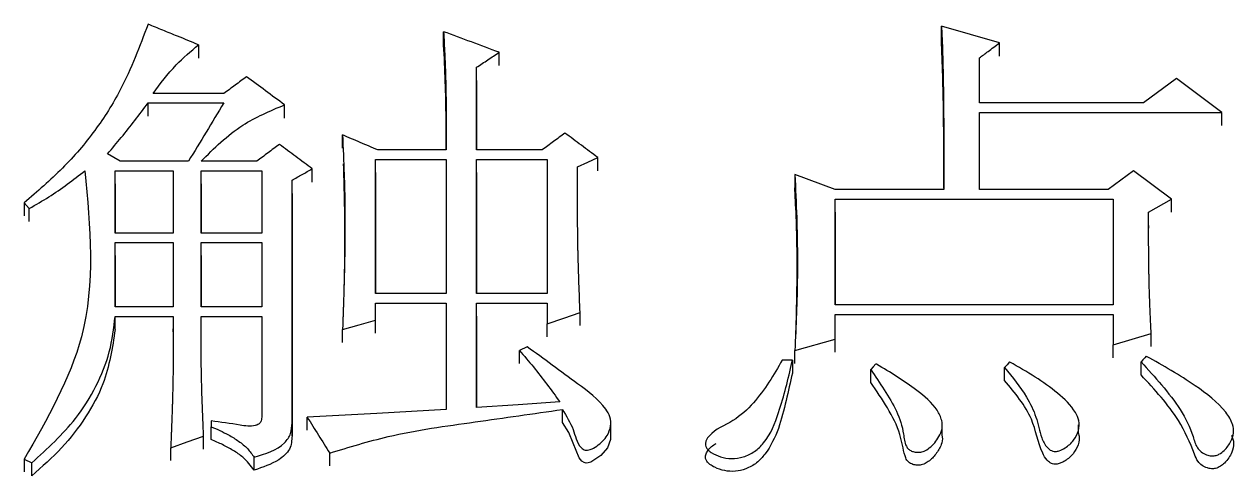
# Model space of a CAD drawing. Header units: millimetres. Extents: x 2085 to 4229, y 754 to 2271.
# Drawn here: x 2597.64 to 2602.82, y 2082.03 to 2083.96 of the extents above; entities that cross this region are included whole.
import ezdxf

# ---------------------------------------------------------------- set-up
doc = ezdxf.new("R2010")
doc.units = ezdxf.units.MM

msp = doc.modelspace()

# ---------------------------------------------------------------- linework, layer by layer
at = {"color": 7, "linetype": 'Continuous', "lineweight": 25}
for p, q in [((2599.435, 2083.8732), (2599.435, 2083.9306)), ((2601.8148, 2083.8825), (2601.566, 2083.9546)), ((2601.566, 2083.8972), (2601.566, 2083.9546)), ((2598.3858, 2083.8744), (2598.3858, 2083.8174)), ((2601.8148, 2083.8254), (2601.8148, 2083.8825)), ((2599.673, 2083.7853), (2599.673, 2083.8423)), ((2601.7283, 2083.6254), (2601.7283, 2083.8182)), ((2601.7283, 2083.7613), (2601.7283, 2083.8182)), ((2599.5757, 2083.424), (2599.5757, 2083.7781)), ((2599.5757, 2083.7212), (2599.5757, 2083.7781)), ((2599.5757, 2083.7209), (2599.5757, 2083.424)), ((2602.5721, 2083.7299), (2602.4314, 2083.6254)), ((2602.7668, 2083.5851), (2602.5721, 2083.7299)), ((2598.4939, 2083.6656), (2598.191, 2083.6656)), ((2598.1694, 2083.6254), (2598.4939, 2083.6254)), ((2598.1694, 2083.5686), (2598.1694, 2083.6254)), ((2598.7535, 2083.5606), (2598.7535, 2083.6173)), ((2602.4314, 2083.6254), (2601.7283, 2083.6254)), ((2601.7283, 2083.5851), (2602.7668, 2083.5851)), ((2601.7283, 2083.2545), (2601.7283, 2083.5851)), ((2601.7283, 2083.5284), (2601.7283, 2083.5851)), ((2602.7668, 2083.5284), (2602.7668, 2083.5851)), ((2599.0023, 2083.4319), (2599.0023, 2083.4885)), ((2599.4459, 2083.424), (2599.1538, 2083.424)), ((2599.8569, 2083.424), (2599.5757, 2083.424)), ((2598.3425, 2083.3756), (2598.0504, 2083.3756)), ((2598.6346, 2083.3756), (2598.3966, 2083.3756)), ((2599.143, 2083.3837), (2599.4459, 2083.3837)), ((2599.143, 2082.8092), (2599.143, 2083.3837)), ((2599.143, 2083.3272), (2599.143, 2083.3837)), ((2599.4459, 2083.3837), (2599.4459, 2082.8092)), ((2599.5757, 2083.3837), (2599.8785, 2083.3837)), ((2599.5757, 2082.8092), (2599.5757, 2083.3837)), ((2599.5757, 2083.3272), (2599.5757, 2083.3837)), ((2599.8785, 2083.3837), (2599.8786, 2082.8092)), ((2600.0949, 2083.3353), (2600.0949, 2083.3917)), ((2598.0288, 2083.3353), (2598.2776, 2083.3353)), ((2598.0288, 2083.0685), (2598.0288, 2083.3353)), ((2598.0288, 2083.2789), (2598.0288, 2083.3353)), ((2598.2776, 2083.3353), (2598.2776, 2083.0685)), ((2598.3966, 2083.3353), (2598.6562, 2083.3353)), ((2598.3966, 2083.0685), (2598.3966, 2083.3353)), ((2598.3966, 2083.2789), (2598.3966, 2083.3353)), ((2598.6562, 2083.3353), (2598.6562, 2083.0685)), ((2598.8725, 2083.2869), (2598.8725, 2083.3433)), ((2599.143, 2083.327), (2599.143, 2082.8092)), ((2599.5757, 2083.327), (2599.5757, 2082.8092)), ((2601.1117, 2083.2545), (2600.9386, 2083.3191)), ((2600.9386, 2083.3191), (2600.9386, 2083.2625)), ((2602.3882, 2083.3353), (2602.28, 2083.2545)), ((2602.5504, 2083.2141), (2602.3882, 2083.3353)), ((2598.0288, 2083.2787), (2598.0288, 2083.0685)), ((2598.3966, 2083.2787), (2598.3966, 2083.0685)), ((2598.786, 2082.2556), (2598.786, 2083.2949)), ((2598.786, 2083.2386), (2598.786, 2083.2949)), ((2600.9426, 2083.1661), (2600.9386, 2083.2625)), ((2601.5769, 2083.2545), (2601.1117, 2083.2545)), ((2602.28, 2083.2545), (2601.7283, 2083.2545)), ((2597.6394, 2083.198), (2597.661, 2083.1737)), ((2598.786, 2083.2383), (2598.786, 2082.2004)), ((2601.1117, 2082.7605), (2601.1117, 2083.2141)), ((2601.1117, 2083.1579), (2601.1117, 2083.2141)), ((2602.3016, 2083.2141), (2602.3016, 2082.7605)), ((2602.4531, 2083.1575), (2602.5504, 2083.2141)), ((2602.5504, 2083.1579), (2602.5504, 2083.2141)), ((2597.661, 2083.1175), (2597.661, 2083.1737)), ((2601.1117, 2083.1577), (2601.1117, 2082.7605)), ((2602.4531, 2083.1012), (2602.4531, 2083.0896)), ((2598.2776, 2083.0685), (2598.0288, 2083.0685)), ((2598.6562, 2083.0685), (2598.3966, 2083.0685)), ((2598.0288, 2083.0281), (2598.2776, 2083.0281)), ((2598.0288, 2082.7523), (2598.0288, 2083.0281)), ((2598.0288, 2082.972), (2598.0288, 2083.0281)), ((2598.2776, 2083.0281), (2598.2776, 2082.7523)), ((2598.3966, 2083.0281), (2598.6562, 2083.0281)), ((2598.3966, 2082.7523), (2598.3966, 2083.0281)), ((2598.3966, 2082.972), (2598.3966, 2083.0281)), ((2598.6562, 2083.0281), (2598.6562, 2082.7523)), ((2598.0288, 2082.9719), (2598.0288, 2082.7523)), ((2598.3966, 2082.9719), (2598.3966, 2082.7523)), ((2599.4459, 2082.8092), (2599.143, 2082.8092)), ((2599.8786, 2082.8092), (2599.5757, 2082.8092)), ((2598.2776, 2082.7523), (2598.0288, 2082.7523)), ((2598.6562, 2082.7523), (2598.3966, 2082.7523)), ((2599.143, 2082.7686), (2599.4459, 2082.7686)), ((2599.143, 2082.6955), (2599.143, 2082.7686)), ((2599.143, 2082.7129), (2599.143, 2082.7686)), ((2599.4459, 2082.7686), (2599.4459, 2082.3128)), ((2599.5757, 2082.7686), (2599.8786, 2082.7686)), ((2599.5757, 2082.3209), (2599.5757, 2082.7686)), ((2599.5757, 2082.7129), (2599.5757, 2082.7686)), ((2599.8786, 2082.7686), (2599.8786, 2082.6792)), ((2600.0192, 2082.6723), (2600.0192, 2082.728)), ((2598.0288, 2082.7117), (2598.2776, 2082.7117)), ((2598.0288, 2082.6561), (2598.0288, 2082.7117)), ((2598.3966, 2082.7117), (2598.6562, 2082.7117)), ((2598.6562, 2082.7117), (2598.6562, 2082.2801)), ((2599.143, 2082.6398), (2599.143, 2082.6955)), ((2599.5757, 2082.7127), (2599.5757, 2082.3209)), ((2599.8786, 2082.6236), (2599.8786, 2082.6792)), ((2601.1117, 2082.6142), (2601.1117, 2082.7198)), ((2601.1117, 2082.6642), (2601.1117, 2082.7198)), ((2602.3016, 2082.7198), (2602.3016, 2082.5898)), ((2599.0024, 2082.5993), (2599.0024, 2082.6548)), ((2602.3016, 2082.5898), (2602.4639, 2082.6386)), ((2602.4639, 2082.583), (2602.4639, 2082.6386)), ((2599.792, 2082.5816), (2599.7596, 2082.5654)), ((2600.9387, 2082.5654), (2601.1117, 2082.6142)), ((2601.1117, 2082.5586), (2601.1117, 2082.6142)), ((2602.3016, 2082.5343), (2602.3016, 2082.5898)), ((2599.7596, 2082.5099), (2599.7596, 2082.5654)), ((2600.9278, 2082.5247), (2600.8846, 2082.5247)), ((2600.9278, 2082.5247), (2600.9278, 2082.4693)), ((2600.9387, 2082.5099), (2600.9387, 2082.5654)), ((2601.2632, 2082.4285), (2601.2632, 2082.484)), ((2601.8365, 2082.4366), (2601.8365, 2082.4921)), ((2602.4207, 2082.4611), (2602.4207, 2082.5166)), ((2599.9435, 2082.2576), (2599.9435, 2082.3129)), ((2598.4399, 2082.2638), (2598.4399, 2082.2393)), ((2598.8509, 2082.225), (2598.8509, 2082.2801)), ((2602.1535, 2082.2679), (2602.1535, 2082.27)), ((2598.4399, 2082.1842), (2598.4399, 2082.2393)), ((2598.786, 2082.2004), (2598.786, 2082.2556)), ((2600.1503, 2082.1933), (2600.1503, 2082.2487)), ((2601.5686, 2082.2023), (2601.5686, 2082.2578)), ((2602.1535, 2082.2146), (2602.1535, 2082.2477)), ((2602.8089, 2082.2551), (2602.8089, 2082.2582)), ((2598.4074, 2082.1435), (2598.4074, 2082.1985)), ((2598.2668, 2082.0945), (2598.2668, 2082.1495)), ((2598.6237, 2082.0537), (2598.6237, 2082.1086)), ((2598.9474, 2082.0714), (2598.9474, 2082.1263)), ((2597.6396, 2082.1003), (2597.6718, 2082.0841)), ((2597.6396, 2082.1003), (2597.6396, 2082.0454)), ((2597.6718, 2082.0292), (2597.6718, 2082.0841))]:
    msp.add_line(p, q, dxfattribs=at)
at = {"color": 7, "linetype": 'Continuous', "lineweight": 25, "flags": 128}
for points in [[(2598.0504, 2083.3756), (2598.0234, 2083.3917), (2597.9963, 2083.4079)], [(2600.0084, 2083.3514), (2600.0516, 2083.3716), (2600.0949, 2083.3917)], [(2597.6394, 2083.198), (2597.6394, 2083.177), (2597.6394, 2083.1593), (2597.6394, 2083.1415)], [(2601.1117, 2083.2141), (2601.7067, 2083.2141), (2602.3016, 2083.2141)], [(2599.8786, 2082.6792), (2599.9489, 2082.7036), (2600.0192, 2082.728)], [(2602.3016, 2082.7605), (2601.7067, 2082.7605), (2601.1117, 2082.7605)], [(2599.0024, 2082.6548), (2599.0727, 2082.6752), (2599.143, 2082.6955)], [(2601.1117, 2082.7198), (2601.7067, 2082.7198), (2602.3016, 2082.7198)], [(2602.4423, 2082.541), (2602.4368, 2082.5348), (2602.4287, 2082.5257), (2602.4207, 2082.5166)], [(2601.2848, 2082.5084), (2601.274, 2082.4962), (2601.2632, 2082.484)], [(2601.8581, 2082.5165), (2601.8473, 2082.5043), (2601.8365, 2082.4921)], [(2599.4459, 2082.3128), (2599.1484, 2082.2965), (2598.8509, 2082.2801)], [(2599.9326, 2082.3454), (2599.7542, 2082.3332), (2599.5757, 2082.3209)], [(2600.1492, 2082.1931), (2600.1492, 2082.1851), (2600.1365, 2082.1491), (2600.1084, 2082.1158), (2600.0654, 2082.0873), (2600.0544, 2082.0841), (2600.0451, 2082.0837), (2600.0362, 2082.086), (2600.027, 2082.0919), (2600.015, 2082.1063), (2599.9902, 2082.1685), (2599.9703, 2082.2138), (2599.9435, 2082.2575), (2599.9435, 2082.2575)], [(2598.2668, 2082.1495), (2598.3371, 2082.174), (2598.4074, 2082.1985)]]:
    msp.add_lwpolyline(points, dxfattribs=at)
at = {"color": 7, "linetype": 'Continuous', "lineweight": 25}
for points, knots in [([(2598.1694, 2083.9626), (2598.1339, 2083.8676), (2598.075, 2083.7104), (2597.9456, 2083.505), (2597.8071, 2083.3424), (2597.6955, 2083.2463), (2597.6394, 2083.198)], [0, 0, 0, 0, 0.335049, 0.554128, 0.775717, 1, 1, 1, 1]), ([(2598.3858, 2083.8744), (2598.3556, 2083.8867), (2598.3045, 2083.9076), (2598.2324, 2083.937), (2598.1904, 2083.9541), (2598.1694, 2083.9626)], [0, 0, 0, 0, 0.4179448, 0.7089724, 1, 1, 1, 1]), ([(2599.673, 2083.8423), (2599.6334, 2083.857), (2599.554, 2083.8865), (2599.4747, 2083.9159), (2599.435, 2083.9306)], [0, 0, 0, 0, 0.499999, 1, 1, 1, 1]), ([(2599.435, 2083.9306), (2599.4366, 2083.8988), (2599.4386, 2083.8591), (2599.4405, 2083.8153), (2599.4411, 2083.8014), (2599.4415, 2083.7915), (2599.442, 2083.7776), (2599.4426, 2083.7616), (2599.4431, 2083.7457), (2599.4435, 2083.7298), (2599.4439, 2083.7139), (2599.4443, 2083.6979), (2599.4446, 2083.682), (2599.4449, 2083.6661), (2599.4451, 2083.6501), (2599.4453, 2083.6382), (2599.4454, 2083.6262), (2599.4455, 2083.6142), (2599.4456, 2083.6023), (2599.4457, 2083.5923), (2599.4458, 2083.5843), (2599.4458, 2083.5783), (2599.4458, 2083.5704), (2599.4459, 2083.5624), (2599.4459, 2083.5544), (2599.4459, 2083.5464), (2599.4459, 2083.5384), (2599.4459, 2083.5304), (2599.446, 2083.5225), (2599.446, 2083.5145), (2599.446, 2083.5065), (2599.446, 2083.4985), (2599.446, 2083.4905), (2599.446, 2083.4825), (2599.4459, 2083.4746), (2599.4459, 2083.4666), (2599.4459, 2083.4586), (2599.4459, 2083.4506), (2599.4459, 2083.4426), (2599.4459, 2083.4331), (2599.4459, 2083.4275), (2599.4459, 2083.424)], [0, 0, 0, 0, 0.188751, 0.235938, 0.259532, 0.271329, 0.294923, 0.342111, 0.365705, 0.389298, 0.436486, 0.46008, 0.483674, 0.530861, 0.554455, 0.578049, 0.601643, 0.625237, 0.648831, 0.672424, 0.684221, 0.696018, 0.707815, 0.731409, 0.743206, 0.755003, 0.778597, 0.790394, 0.80219, 0.825784, 0.837581, 0.849378, 0.872972, 0.884769, 0.896566, 0.92016, 0.931957, 0.943753, 0.967347, 0.979144, 1, 1, 1, 1]), ([(2601.566, 2083.9546), (2601.5663, 2083.9495), (2601.5669, 2083.9394), (2601.5675, 2083.9267), (2601.5682, 2083.9139), (2601.5687, 2083.9038), (2601.5693, 2083.8911), (2601.5698, 2083.8809), (2601.5702, 2083.8707), (2601.5706, 2083.8605), (2601.5709, 2083.8503), (2601.5713, 2083.8325), (2601.5725, 2083.779), (2601.5741, 2083.7076), (2601.5752, 2083.6259), (2601.5755, 2083.5748), (2601.5758, 2083.539), (2601.5759, 2083.5211), (2601.576, 2083.5109), (2601.5761, 2083.5007), (2601.5761, 2083.4905), (2601.5762, 2083.4777), (2601.5762, 2083.4674), (2601.5763, 2083.4547), (2601.5764, 2083.4444), (2601.5764, 2083.4342), (2601.5764, 2083.4239), (2601.5765, 2083.4137), (2601.5765, 2083.4009), (2601.5766, 2083.3907), (2601.5766, 2083.3779), (2601.5766, 2083.3676), (2601.5767, 2083.3574), (2601.5767, 2083.3471), (2601.5767, 2083.3369), (2601.5767, 2083.3266), (2601.5767, 2083.319), (2601.5768, 2083.3126), (2601.5768, 2083.3061), (2601.5768, 2083.301), (2601.5768, 2083.2946), (2601.5768, 2083.2895), (2601.5768, 2083.2831), (2601.5768, 2083.278), (2601.5768, 2083.2728), (2601.5768, 2083.2654), (2601.5769, 2083.2593), (2601.5769, 2083.2545)], [0, 0, 0, 0, 0.021887, 0.043773, 0.054717, 0.076603, 0.087547, 0.109433, 0.120377, 0.13132, 0.153207, 0.16415, 0.207923, 0.383017, 0.470564, 0.558111, 0.601884, 0.623771, 0.634714, 0.645657, 0.667544, 0.678487, 0.700374, 0.711317, 0.733204, 0.744147, 0.755091, 0.776977, 0.787921, 0.809807, 0.820751, 0.842637, 0.853581, 0.864524, 0.886411, 0.897354, 0.908297, 0.919241, 0.924712, 0.935656, 0.941127, 0.952071, 0.957542, 0.968486, 0.973957, 0.979429, 1, 1, 1, 1]), ([(2598.191, 2083.6656), (2598.2221, 2083.7077), (2598.2777, 2083.7833), (2598.3526, 2083.8465), (2598.3858, 2083.8744)], [0, 0, 0, 0, 0.557716, 1, 1, 1, 1]), ([(2599.4458, 2083.424), (2599.4458, 2083.469), (2599.446, 2083.5665), (2599.443, 2083.7163), (2599.4377, 2083.8209), (2599.435, 2083.8732)], [0, 0, 0, 0, 0.2996179, 0.6497397, 1, 1, 1, 1]), ([(2601.5767, 2083.2601), (2601.5766, 2083.3214), (2601.5764, 2083.3922), (2601.5757, 2083.5006), (2601.5751, 2083.6521), (2601.5699, 2083.7935), (2601.566, 2083.8972)], [0, 0, 0, 0, 0.287541, 0.332064, 0.510157, 1, 1, 1, 1]), ([(2601.7283, 2083.8182), (2601.7407, 2083.8274), (2601.7613, 2083.8427), (2601.7901, 2083.8641), (2601.8066, 2083.8763), (2601.8148, 2083.8825)], [0, 0, 0, 0, 0.428366, 0.714182, 1, 1, 1, 1]), ([(2599.5757, 2083.7781), (2599.5919, 2083.7888), (2599.6243, 2083.8102), (2599.6568, 2083.8316), (2599.673, 2083.8423)], [0, 0, 0, 0, 0.500001, 1, 1, 1, 1]), ([(2598.5913, 2083.7379), (2598.5751, 2083.7259), (2598.5426, 2083.7018), (2598.5102, 2083.6776), (2598.4939, 2083.6656)], [0, 0, 0, 0, 0.499999, 1, 1, 1, 1]), ([(2598.7535, 2083.6173), (2598.7265, 2083.6375), (2598.6724, 2083.6777), (2598.6183, 2083.7178), (2598.5913, 2083.7379)], [0, 0, 0, 0, 0.499999, 1, 1, 1, 1]), ([(2597.9963, 2083.4079), (2598.0161, 2083.431), (2598.0563, 2083.4779), (2598.1136, 2083.5507), (2598.1508, 2083.6005), (2598.1694, 2083.6254)], [0, 0, 0, 0, 0.325438, 0.662606, 1, 1, 1, 1]), ([(2598.4939, 2083.6254), (2598.4687, 2083.5838), (2598.4182, 2083.5006), (2598.3677, 2083.4173), (2598.3425, 2083.3756)], [0, 0, 0, 0, 0.5, 1, 1, 1, 1]), ([(2598.3966, 2083.3756), (2598.4521, 2083.4312), (2598.5521, 2083.5314), (2598.6915, 2083.5909), (2598.7535, 2083.6173)], [0, 0, 0, 0, 0.5548825, 1, 1, 1, 1]), ([(2599.0023, 2083.4885), (2599.0048, 2083.432), (2599.0074, 2083.3719), (2599.0094, 2083.31), (2599.0097, 2083.3029), (2599.0098, 2083.2976), (2599.0101, 2083.2905), (2599.0103, 2083.2834), (2599.0105, 2083.2763), (2599.0106, 2083.271), (2599.0108, 2083.264), (2599.011, 2083.2569), (2599.0111, 2083.2498), (2599.0112, 2083.2445), (2599.0114, 2083.2392), (2599.0115, 2083.2321), (2599.0116, 2083.225), (2599.0118, 2083.2179), (2599.0119, 2083.2126), (2599.012, 2083.2055), (2599.0121, 2083.1984), (2599.0122, 2083.1913), (2599.0122, 2083.186), (2599.0124, 2083.1754), (2599.0127, 2083.1381), (2599.0128, 2083.1009), (2599.0126, 2083.069), (2599.0126, 2083.0636), (2599.0126, 2083.0565), (2599.0125, 2083.0494), (2599.0124, 2083.0423), (2599.0124, 2083.037), (2599.0123, 2083.0299), (2599.0122, 2083.0228), (2599.0121, 2083.0157), (2599.0121, 2083.0104), (2599.012, 2083.005), (2599.0119, 2082.9979), (2599.0118, 2082.9908), (2599.0117, 2082.9837), (2599.0116, 2082.9784), (2599.0115, 2082.9713), (2599.0113, 2082.9642), (2599.0112, 2082.9571), (2599.0111, 2082.9518), (2599.011, 2082.9464), (2599.0108, 2082.9393), (2599.0107, 2082.9322), (2599.0105, 2082.9251), (2599.0104, 2082.9198), (2599.0102, 2082.9127), (2599.0101, 2082.9056), (2599.0099, 2082.8984), (2599.0098, 2082.8931), (2599.0096, 2082.886), (2599.0094, 2082.8789), (2599.0092, 2082.8718), (2599.0091, 2082.8664), (2599.0089, 2082.8611), (2599.0087, 2082.854), (2599.0085, 2082.8469), (2599.0083, 2082.8398), (2599.0082, 2082.8344), (2599.008, 2082.8273), (2599.0078, 2082.8202), (2599.0075, 2082.8131), (2599.0074, 2082.8078), (2599.0072, 2082.8024), (2599.007, 2082.7953), (2599.0068, 2082.7882), (2599.0066, 2082.7811), (2599.0064, 2082.7757), (2599.0062, 2082.7686), (2599.0059, 2082.7615), (2599.0057, 2082.7544), (2599.0055, 2082.749), (2599.0054, 2082.7437), (2599.0051, 2082.7366), (2599.0049, 2082.7294), (2599.0047, 2082.7223), (2599.0045, 2082.717), (2599.0042, 2082.7099), (2599.004, 2082.7027), (2599.0038, 2082.6956), (2599.0036, 2082.6903), (2599.0034, 2082.6849), (2599.0031, 2082.6778), (2599.0029, 2082.6707), (2599.0026, 2082.6624), (2599.0025, 2082.6577), (2599.0024, 2082.6548)], [0, 0, 0, 0, 0.204304, 0.217073, 0.223457, 0.229841, 0.236226, 0.248995, 0.255379, 0.261764, 0.268148, 0.280917, 0.287302, 0.293686, 0.300071, 0.306455, 0.319224, 0.325609, 0.331993, 0.338378, 0.351147, 0.357531, 0.363915, 0.3703, 0.395838, 0.497991, 0.504375, 0.51076, 0.517144, 0.529913, 0.536298, 0.542682, 0.549067, 0.561836, 0.56822, 0.574605, 0.580989, 0.587374, 0.600143, 0.606527, 0.612912, 0.619296, 0.632065, 0.638449, 0.644834, 0.651218, 0.657603, 0.670372, 0.676756, 0.683141, 0.689525, 0.702294, 0.708679, 0.715063, 0.721448, 0.734217, 0.740601, 0.746986, 0.75337, 0.759755, 0.772523, 0.778908, 0.785292, 0.791677, 0.804446, 0.81083, 0.817215, 0.823599, 0.829984, 0.842753, 0.849137, 0.855522, 0.861906, 0.874675, 0.88106, 0.887444, 0.893828, 0.900213, 0.912982, 0.919366, 0.925751, 0.932135, 0.944904, 0.951289, 0.957673, 0.964058, 0.970442, 0.983211, 0.989596, 1, 1, 1, 1]), ([(2599.9543, 2083.4965), (2599.938, 2083.4845), (2599.9056, 2083.4603), (2599.8731, 2083.4361), (2599.8569, 2083.424)], [0, 0, 0, 0, 0.5, 1, 1, 1, 1]), ([(2600.0949, 2083.3917), (2600.0715, 2083.4092), (2600.0246, 2083.4442), (2599.9777, 2083.4791), (2599.9543, 2083.4965)], [0, 0, 0, 0, 0.4999991, 1, 1, 1, 1]), ([(2598.7319, 2083.4482), (2598.7157, 2083.4361), (2598.6832, 2083.4119), (2598.6508, 2083.3877), (2598.6346, 2083.3756)], [0, 0, 0, 0, 0.499999, 1, 1, 1, 1]), ([(2598.8725, 2083.3433), (2598.8491, 2083.3608), (2598.8022, 2083.3958), (2598.7554, 2083.4307), (2598.7319, 2083.4482)], [0, 0, 0, 0, 0.499999, 1, 1, 1, 1]), ([(2599.0052, 2083.365), (2599.0052, 2083.363), (2599.0054, 2083.3582), (2599.0078, 2083.2898), (2599.0117, 2083.127), (2599.0107, 2082.9376), (2599.0085, 2082.8513), (2599.0074, 2082.8086)], [0, 0, 0, 0, 0.027194, 0.065937, 0.481469, 0.743424, 1, 1, 1, 1]), ([(2600.0192, 2082.728), (2600.0158, 2082.8117), (2600.0122, 2082.9007), (2600.0102, 2082.9947), (2600.0098, 2083.0104), (2600.0095, 2083.0312), (2600.0092, 2083.0521), (2600.0089, 2083.073), (2600.0088, 2083.0887), (2600.0086, 2083.1095), (2600.0084, 2083.1304), (2600.0083, 2083.1513), (2600.0083, 2083.1643), (2600.0082, 2083.1747), (2600.0082, 2083.1826), (2600.0082, 2083.1904), (2600.0082, 2083.2008), (2600.0081, 2083.2112), (2600.0081, 2083.2216), (2600.0081, 2083.2295), (2600.0081, 2083.2399), (2600.0081, 2083.2503), (2600.0082, 2083.2607), (2600.0082, 2083.2685), (2600.0082, 2083.279), (2600.0082, 2083.2894), (2600.0082, 2083.2998), (2600.0082, 2083.3076), (2600.0083, 2083.3141), (2600.0083, 2083.3206), (2600.0083, 2083.3258), (2600.0083, 2083.331), (2600.0083, 2083.3349), (2600.0083, 2083.3388), (2600.0083, 2083.3443), (2600.0083, 2083.3485), (2600.0084, 2083.3514)], [0, 0, 0, 0, 0.401959, 0.427081, 0.452203, 0.477325, 0.527569, 0.552691, 0.577813, 0.602935, 0.653179, 0.678301, 0.703423, 0.715984, 0.728545, 0.741106, 0.753667, 0.778789, 0.791351, 0.803912, 0.816473, 0.841595, 0.854156, 0.866717, 0.879278, 0.9044, 0.916961, 0.929522, 0.942083, 0.948363, 0.960924, 0.967205, 0.973485, 0.979766, 0.986046, 1, 1, 1, 1]), ([(2597.899, 2083.3353), (2597.9217, 2083.0944), (2597.9622, 2082.6639), (2597.7382, 2082.2726), (2597.6396, 2082.1003)], [0, 0, 0, 0, 0.559704, 1, 1, 1, 1]), ([(2597.661, 2083.1737), (2597.6894, 2083.1899), (2597.7458, 2083.2222), (2597.8248, 2083.2768), (2597.8742, 2083.3158), (2597.899, 2083.3353)], [0, 0, 0, 0, 0.33532, 0.667027, 1, 1, 1, 1]), ([(2598.786, 2083.2949), (2598.8004, 2083.303), (2598.8293, 2083.3191), (2598.8581, 2083.3353), (2598.8725, 2083.3433)], [0, 0, 0, 0, 0.499999, 1, 1, 1, 1]), ([(2600.9386, 2083.3191), (2600.9415, 2083.2579), (2600.9446, 2083.189), (2600.9473, 2083.1046), (2600.9493, 2083.0201), (2600.951, 2082.8381), (2600.9434, 2082.6709), (2600.9387, 2082.5654)], [0, 0, 0, 0, 0.2447343, 0.2753248, 0.336506, 0.5812465, 1, 1, 1, 1]), ([(2600.9425, 2083.1699), (2600.945, 2083.0796), (2600.9487, 2082.9444), (2600.9451, 2082.7612), (2600.9429, 2082.6758), (2600.9417, 2082.6395), (2600.9413, 2082.6264), (2600.9412, 2082.6225), (2600.9411, 2082.6205), (2600.9411, 2082.6204), (2600.9411, 2082.6204)], [0, 0, 0, 0, 0.5236705, 0.7849607, 0.9023825, 0.9678763, 0.9815328, 0.9879517, 0.99428, 1, 1, 1, 1]), ([(2602.4639, 2082.6386), (2602.4632, 2082.6528), (2602.4622, 2082.6741), (2602.4612, 2082.6972), (2602.4606, 2082.7097), (2602.4603, 2082.7168), (2602.4599, 2082.7257), (2602.4596, 2082.7328), (2602.4592, 2082.7417), (2602.4589, 2082.7488), (2602.4586, 2082.7577), (2602.4583, 2082.7648), (2602.4579, 2082.7736), (2602.4577, 2082.7807), (2602.4573, 2082.7896), (2602.457, 2082.7985), (2602.4567, 2082.8074), (2602.4565, 2082.8163), (2602.4562, 2082.8251), (2602.4559, 2082.8358), (2602.4556, 2082.8464), (2602.4554, 2082.8553), (2602.4551, 2082.8642), (2602.4549, 2082.8766), (2602.4546, 2082.8908), (2602.4544, 2082.9032), (2602.4542, 2082.9121), (2602.4541, 2082.9192), (2602.454, 2082.9281), (2602.4539, 2082.9352), (2602.4538, 2082.9441), (2602.4537, 2082.9511), (2602.4536, 2082.96), (2602.4535, 2082.9689), (2602.4534, 2082.9777), (2602.4534, 2082.9866), (2602.4533, 2082.9937), (2602.4533, 2083.0026), (2602.4532, 2083.0097), (2602.4532, 2083.0185), (2602.4532, 2083.0256), (2602.4531, 2083.0345), (2602.4531, 2083.0416), (2602.4531, 2083.0504), (2602.4531, 2083.0575), (2602.4531, 2083.0664), (2602.453, 2083.0735), (2602.453, 2083.0823), (2602.453, 2083.0894), (2602.453, 2083.0983), (2602.453, 2083.1053), (2602.453, 2083.1142), (2602.453, 2083.1213), (2602.453, 2083.1301), (2602.4531, 2083.1372), (2602.4531, 2083.1469), (2602.4531, 2083.1531), (2602.4531, 2083.1575)], [0, 0, 0, 0, 0.082056, 0.123084, 0.133341, 0.153855, 0.164112, 0.184626, 0.194883, 0.215397, 0.225654, 0.246168, 0.256425, 0.276939, 0.287196, 0.30771, 0.328224, 0.338481, 0.358995, 0.379509, 0.400023, 0.420537, 0.430794, 0.451308, 0.492336, 0.51285, 0.523107, 0.543621, 0.553878, 0.574392, 0.584649, 0.605163, 0.61542, 0.635934, 0.656448, 0.666705, 0.687219, 0.697476, 0.71799, 0.728247, 0.748761, 0.759018, 0.779532, 0.789789, 0.810303, 0.82056, 0.841074, 0.851331, 0.871845, 0.882102, 0.902616, 0.912873, 0.933387, 0.943644, 0.964158, 0.974415, 1, 1, 1, 1]), ([(2597.6718, 2082.0841), (2597.7383, 2082.1452), (2597.8472, 2082.2451), (2597.9505, 2082.411), (2598.0106, 2082.5586), (2598.0227, 2082.6608), (2598.0288, 2082.7117)], [0, 0, 0, 0, 0.345958, 0.566155, 0.783835, 1, 1, 1, 1]), ([(2598.2776, 2082.7117), (2598.2776, 2082.7099), (2598.2776, 2082.7064), (2598.2776, 2082.701), (2598.2776, 2082.6956), (2598.2776, 2082.6911), (2598.2776, 2082.6849), (2598.2776, 2082.6786), (2598.2776, 2082.6697), (2598.2776, 2082.6625), (2598.2776, 2082.6535), (2598.2776, 2082.6446), (2598.2776, 2082.6356), (2598.2776, 2082.6267), (2598.2775, 2082.6177), (2598.2775, 2082.6088), (2598.2775, 2082.5998), (2598.2775, 2082.5926), (2598.2774, 2082.5837), (2598.2774, 2082.5747), (2598.2774, 2082.5658), (2598.2773, 2082.5568), (2598.2773, 2082.5478), (2598.2772, 2082.5389), (2598.2771, 2082.5299), (2598.2771, 2082.5209), (2598.277, 2082.512), (2598.2769, 2082.503), (2598.2768, 2082.4958), (2598.2767, 2082.4869), (2598.2766, 2082.4779), (2598.2765, 2082.4689), (2598.2764, 2082.4599), (2598.2762, 2082.451), (2598.2761, 2082.442), (2598.2759, 2082.433), (2598.2758, 2082.4259), (2598.2756, 2082.4169), (2598.2754, 2082.4079), (2598.2752, 2082.3989), (2598.275, 2082.3899), (2598.2748, 2082.381), (2598.2745, 2082.372), (2598.2743, 2082.363), (2598.274, 2082.354), (2598.2738, 2082.3451), (2598.2735, 2082.3361), (2598.2733, 2082.3289), (2598.273, 2082.3199), (2598.2727, 2082.3109), (2598.2724, 2082.3019), (2598.2721, 2082.293), (2598.2718, 2082.284), (2598.2715, 2082.275), (2598.2712, 2082.266), (2598.2709, 2082.2588), (2598.2706, 2082.2498), (2598.2703, 2082.2408), (2598.2699, 2082.2301), (2598.2695, 2082.2211), (2598.2692, 2082.2121), (2598.2689, 2082.2049), (2598.2686, 2082.1959), (2598.2682, 2082.1869), (2598.2679, 2082.1779), (2598.2675, 2082.169), (2598.2672, 2082.1601), (2598.2669, 2082.153), (2598.2668, 2082.1495)], [0, 0, 0, 0, 0.009575, 0.019151, 0.028726, 0.038301, 0.043088, 0.062238, 0.071814, 0.090964, 0.100539, 0.119689, 0.138839, 0.148414, 0.167565, 0.186715, 0.19629, 0.21544, 0.225015, 0.244165, 0.263315, 0.272891, 0.292041, 0.311191, 0.320766, 0.339916, 0.359066, 0.368641, 0.387792, 0.397367, 0.416517, 0.435667, 0.445242, 0.464392, 0.483543, 0.493118, 0.512268, 0.521843, 0.540993, 0.560143, 0.569718, 0.588869, 0.608019, 0.617594, 0.636744, 0.655894, 0.665469, 0.68462, 0.694195, 0.713345, 0.732495, 0.74207, 0.76122, 0.780371, 0.789946, 0.809096, 0.818671, 0.837821, 0.856971, 0.876121, 0.885697, 0.904847, 0.914422, 0.933572, 0.952722, 0.962297, 0.981149, 1, 1, 1, 1]), ([(2598.4074, 2082.1985), (2598.4033, 2082.2955), (2598.399, 2082.3971), (2598.3976, 2082.5008), (2598.3975, 2082.5101), (2598.3974, 2082.5171), (2598.3973, 2082.524), (2598.3973, 2082.531), (2598.3972, 2082.5403), (2598.3971, 2082.5495), (2598.397, 2082.5588), (2598.397, 2082.5658), (2598.3969, 2082.5727), (2598.3969, 2082.5797), (2598.3969, 2082.5866), (2598.3968, 2082.5959), (2598.3968, 2082.6052), (2598.3968, 2082.6144), (2598.3967, 2082.6214), (2598.3967, 2082.6283), (2598.3967, 2082.6353), (2598.3967, 2082.6422), (2598.3967, 2082.6515), (2598.3966, 2082.6608), (2598.3966, 2082.67), (2598.3966, 2082.677), (2598.3966, 2082.6839), (2598.3966, 2082.6909), (2598.3966, 2082.7001), (2598.3966, 2082.7071), (2598.3966, 2082.7117)], [0, 0, 0, 0, 0.565918, 0.593048, 0.606612, 0.620177, 0.633741, 0.647306, 0.66087, 0.688, 0.701564, 0.715129, 0.728693, 0.742258, 0.755822, 0.769387, 0.796516, 0.810081, 0.823645, 0.83721, 0.850774, 0.864339, 0.877904, 0.905033, 0.918597, 0.932162, 0.945726, 0.959291, 0.972856, 1, 1, 1, 1]), ([(2598.0288, 2082.6559), (2598.0168, 2082.5772), (2597.9971, 2082.4469), (2597.9056, 2082.2785), (2597.8032, 2082.1451), (2597.7158, 2082.0679), (2597.6718, 2082.0291)], [0, 0, 0, 0, 0.334037, 0.553007, 0.774908, 1, 1, 1, 1]), ([(2598.2776, 2082.6457), (2598.2776, 2082.6471), (2598.2776, 2082.6512), (2598.2776, 2082.6553), (2598.2776, 2082.6579)], [0, 0, 0, 0, 0.353663, 1, 1, 1, 1]), ([(2599.9435, 2082.3128), (2599.9607, 2082.2848), (2599.9857, 2082.2443), (2600.0014, 2082.1869), (2600.015, 2082.1568), (2600.032, 2082.1427), (2600.0412, 2082.1389), (2600.0518, 2082.1382), (2600.0695, 2082.1428), (2600.1011, 2082.1623), (2600.1359, 2082.1951), (2600.1519, 2082.241), (2600.151, 2082.2814), (2600.1083, 2082.3488), (2599.9807, 2082.4446), (2599.8642, 2082.5292), (2599.792, 2082.5816)], [0, 0, 0, 0, 0.1163694, 0.168042, 0.220216, 0.2320255, 0.2417044, 0.2514329, 0.2643518, 0.2983395, 0.3719931, 0.4226498, 0.4733244, 0.5179752, 0.7012967, 1, 1, 1, 1]), ([(2599.7596, 2082.5654), (2599.7797, 2082.5421), (2599.8205, 2082.495), (2599.8777, 2082.4213), (2599.9143, 2082.3707), (2599.9326, 2082.3454)], [0, 0, 0, 0, 0.32693, 0.663295, 1, 1, 1, 1]), ([(2600.8847, 2082.5246), (2600.8479, 2082.4612), (2600.7925, 2082.366), (2600.6786, 2082.2602), (2600.5894, 2082.2255), (2600.5594, 2082.1837), (2600.5549, 2082.1672), (2600.5566, 2082.154), (2600.5649, 2082.1406), (2600.5853, 2082.1242), (2600.6207, 2082.109), (2600.6683, 2082.1002), (2600.7205, 2082.1081), (2600.7685, 2082.1319), (2600.8307, 2082.1928), (2600.8809, 2082.326), (2600.9113, 2082.446), (2600.9271, 2082.5214), (2600.9278, 2082.5247)], [0, 0, 0, 0, 0.1930812, 0.2901568, 0.3867544, 0.4079782, 0.4214469, 0.4325975, 0.4437544, 0.4622043, 0.496546, 0.5338287, 0.5720704, 0.6152668, 0.6592885, 0.7890274, 0.9907551, 1, 1, 1, 1]), ([(2602.4207, 2082.5166), (2602.4505, 2082.4841), (2602.5402, 2082.386), (2602.6286, 2082.2631), (2602.6541, 2082.1561), (2602.6776, 2082.1304), (2602.6987, 2082.1187), (2602.7198, 2082.1138), (2602.7386, 2082.1148), (2602.7583, 2082.1223), (2602.7835, 2082.142), (2602.8058, 2082.1733), (2602.8196, 2082.2125), (2602.8129, 2082.2568), (2602.7662, 2082.3326), (2602.6369, 2082.43), (2602.5153, 2082.5015), (2602.443, 2082.5406), (2602.4423, 2082.541)], [0, 0, 0, 0, 0.113222, 0.341327, 0.387566, 0.408095, 0.428648, 0.444625, 0.457844, 0.471063, 0.493511, 0.536211, 0.570053, 0.604097, 0.65629, 0.801568, 0.997978, 1, 1, 1, 1]), ([(2600.9278, 2082.4691), (2600.919, 2082.43), (2600.8925, 2082.3122), (2600.8579, 2082.1742), (2600.7772, 2082.083), (2600.7324, 2082.0579), (2600.6841, 2082.046), (2600.6376, 2082.0495), (2600.6009, 2082.0617), (2600.5754, 2082.0764), (2600.5617, 2082.0894), (2600.5555, 2082.1027), (2600.5555, 2082.117), (2600.5632, 2082.1355), (2600.5788, 2082.1538), (2600.5945, 2082.1632), (2600.6011, 2082.1671)], [0, 0, 0, 0, 0.1718036, 0.5173011, 0.5845484, 0.6519699, 0.7065183, 0.7611844, 0.8156518, 0.8460406, 0.8711504, 0.8885915, 0.9060311, 0.9312879, 0.9710383, 1, 1, 1, 1]), ([(2601.2632, 2082.484), (2601.2829, 2082.4552), (2601.3425, 2082.3685), (2601.4028, 2082.259), (2601.4072, 2082.1671), (2601.4239, 2082.1432), (2601.4375, 2082.1347), (2601.4541, 2082.1299), (2601.4731, 2082.1292), (2601.4949, 2082.1346), (2601.5264, 2082.1556), (2601.5527, 2082.1887), (2601.5717, 2082.2298), (2601.5687, 2082.27), (2601.5396, 2082.3312), (2601.4413, 2082.4136), (2601.347, 2082.4729), (2601.2859, 2082.5077), (2601.2848, 2082.5084)], [0, 0, 0, 0, 0.107766, 0.324959, 0.382514, 0.397632, 0.412828, 0.427374, 0.444539, 0.463227, 0.487605, 0.551575, 0.589695, 0.627994, 0.678884, 0.799951, 0.99622, 1, 1, 1, 1]), ([(2601.8365, 2082.4921), (2601.87, 2082.4512), (2601.9242, 2082.385), (2601.9748, 2082.2816), (2601.9876, 2082.2059), (2602.0104, 2082.1573), (2602.0302, 2082.1399), (2602.0425, 2082.1342), (2602.056, 2082.1328), (2602.0746, 2082.1368), (2602.1029, 2082.1516), (2602.1346, 2082.1799), (2602.1549, 2082.2216), (2602.1585, 2082.2642), (2602.1306, 2082.3223), (2602.0645, 2082.3851), (2601.967, 2082.4541), (2601.8954, 2082.4956), (2601.8584, 2082.5164), (2601.8581, 2082.5165)], [0, 0, 0, 0, 0.157954, 0.255242, 0.35249, 0.401724, 0.417192, 0.427834, 0.438557, 0.45242, 0.478029, 0.52635, 0.573066, 0.619079, 0.658607, 0.768684, 0.881292, 0.999134, 1, 1, 1, 1]), ([(2601.5675, 2082.202), (2601.5682, 2082.1996), (2601.5721, 2082.1867), (2601.5661, 2082.1576), (2601.5434, 2082.1228), (2601.518, 2082.0939), (2601.4915, 2082.0782), (2601.4695, 2082.0738), (2601.4479, 2082.0758), (2601.4298, 2082.0832), (2601.4161, 2082.0971), (2601.4022, 2082.1387), (2601.3907, 2082.2165), (2601.3368, 2082.3216), (2601.2879, 2082.3926), (2601.2632, 2082.4285)], [0, 0, 0, 0, 0.012913, 0.06939, 0.147433, 0.220659, 0.253871, 0.287424, 0.316964, 0.346986, 0.37308, 0.408413, 0.569926, 0.783056, 1, 1, 1, 1]), ([(2602.1519, 2082.2142), (2602.1537, 2082.2072), (2602.1592, 2082.1866), (2602.1489, 2082.151), (2602.1247, 2082.1141), (2602.0949, 2082.0915), (2602.0702, 2082.0807), (2602.0552, 2082.0777), (2602.0418, 2082.0794), (2602.0293, 2082.0853), (2602.0129, 2082.1003), (2601.9794, 2082.1622), (2601.9666, 2082.2563), (2601.9025, 2082.3583), (2601.8587, 2082.4103), (2601.8365, 2082.4366)], [0, 0, 0, 0, 0.036468, 0.10746, 0.17993, 0.250304, 0.274435, 0.298772, 0.314747, 0.330684, 0.359233, 0.416925, 0.673858, 0.835309, 1, 1, 1, 1]), ([(2602.8082, 2082.2026), (2602.8122, 2082.1912), (2602.8206, 2082.1672), (2602.8098, 2082.1244), (2602.7874, 2082.0912), (2602.7612, 2082.0692), (2602.7416, 2082.06), (2602.7215, 2082.0587), (2602.7014, 2082.0628), (2602.6811, 2082.073), (2602.6603, 2082.0927), (2602.6348, 2082.1608), (2602.5925, 2082.2567), (2602.5073, 2082.3672), (2602.4497, 2082.4296), (2602.4207, 2082.461)], [0, 0, 0, 0, 0.0525499, 0.1115908, 0.1908537, 0.2206401, 0.2507381, 0.2728604, 0.2948678, 0.3274703, 0.3604468, 0.4106919, 0.6441261, 0.8211264, 1, 1, 1, 1]), ([(2598.9474, 2082.1263), (2599.0303, 2082.1517), (2599.232, 2082.2135), (2599.5699, 2082.2593), (2599.8189, 2082.295), (2599.9435, 2082.3129)], [0, 0, 0, 0, 0.258422, 0.628983, 1, 1, 1, 1]), ([(2598.6562, 2082.2801), (2598.6559, 2082.2731), (2598.6554, 2082.2616), (2598.643, 2082.2492), (2598.6133, 2082.2376), (2598.5421, 2082.2505), (2598.4805, 2082.2585), (2598.4399, 2082.2638)], [0, 0, 0, 0, 0.100185, 0.161773, 0.226321, 0.490481, 1, 1, 1, 1]), ([(2598.8509, 2082.2801), (2598.867, 2082.2545), (2598.8992, 2082.2033), (2598.9313, 2082.1519), (2598.9474, 2082.1263)], [0, 0, 0, 0, 0.499999, 1, 1, 1, 1]), ([(2598.4399, 2082.2393), (2598.465, 2082.2283), (2598.5063, 2082.2102), (2598.558, 2082.1781), (2598.5968, 2082.1468), (2598.6148, 2082.1212), (2598.6237, 2082.1086)], [0, 0, 0, 0, 0.346429, 0.567932, 0.786121, 1, 1, 1, 1]), ([(2598.6237, 2082.1086), (2598.6726, 2082.1234), (2598.7397, 2082.1436), (2598.7837, 2082.2095), (2598.7852, 2082.2403), (2598.786, 2082.2556)], [0, 0, 0, 0, 0.574728, 0.788861, 1, 1, 1, 1]), ([(2598.6237, 2082.0536), (2598.609, 2082.0728), (2598.5844, 2082.1048), (2598.5346, 2082.1382), (2598.4889, 2082.1632), (2598.4563, 2082.1771), (2598.4399, 2082.1841)], [0, 0, 0, 0, 0.331664, 0.551929, 0.775056, 1, 1, 1, 1]), ([(2598.786, 2082.2004), (2598.7849, 2082.1806), (2598.7826, 2082.1404), (2598.7192, 2082.0849), (2598.6604, 2082.0656), (2598.6237, 2082.0536)], [0, 0, 0, 0, 0.268471, 0.544159, 1, 1, 1, 1])]:
    msp.add_open_spline(points, degree=3, knots=knots, dxfattribs=at)
msp.add_open_spline([(2599.1538, 2083.424), (2599.1285, 2083.4348), (2599.0781, 2083.4563), (2599.0276, 2083.4777), (2599.0023, 2083.4885)], degree=3, dxfattribs=at)

doc.saveas('drawing.dxf')
